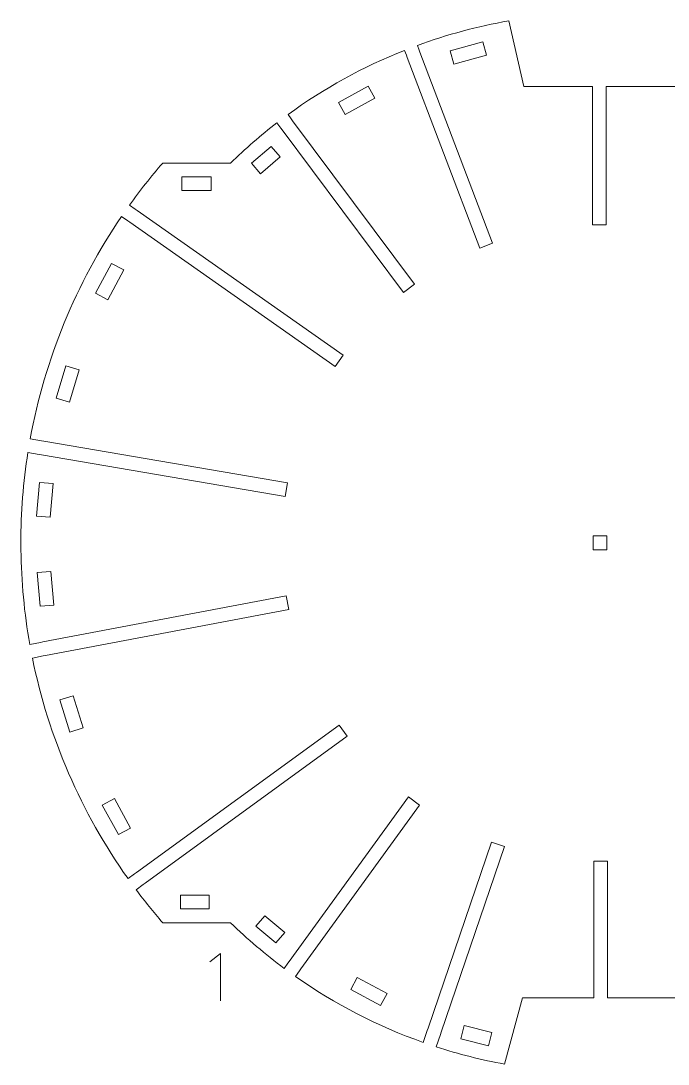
# Model space of a CAD drawing. Header units: millimetres. Extents: x -173 to 172, y -128 to 129.
# Drawn here: x -172.6 to -17.4, y -121.3 to 128.7 of the extents above; entities that cross this region are included whole.
import ezdxf

# ---------------------------------------------------------------- set-up
doc = ezdxf.new("R2010")
doc.units = ezdxf.units.MM
doc.header["$MEASUREMENT"] = 0
doc.layers.add('Layer 1', color=7, linetype='Continuous')

msp = doc.modelspace()

# ---------------------------------------------------------------- linework, layer by layer
at = {"layer": 'Layer 1', "lineweight": 9}
for points, knots in [([(-35.5569, 111.4359), (-35.5569, 111.4359), (-35.5569, 112.9736), (-35.5569, 112.9736), (-35.5569, 112.9736), (-35.5569, 112.9736), (-51.9462, 112.9736), (-51.9462, 112.9736), (-51.9462, 112.9736), (-51.9462, 112.9736), (-55.6037, 128.7413), (-55.6037, 128.7413), (-55.6037, 128.7413), (-63.0665, 127.4363), (-70.3964, 125.4665), (-77.5081, 122.8547), (-77.5081, 122.8547), (-77.5081, 122.8547), (-77.0867, 121.7471), (-77.0867, 121.7471)], [0, 0, 0, 0, 0.16666667, 0.16666667, 0.16666667, 0.16666667, 0.33333333, 0.33333333, 0.33333333, 0.33333333, 0.5, 0.5, 0.5, 0.5, 0.66666667, 0.66666667, 0.66666667, 0.66666667, 1, 1, 1, 1]), ([(5.1422, 122.7115), (5.1422, 122.7115), (5.7078, 124.3622), (5.7078, 124.3622), (5.7078, 124.3622), (0.282, 126.1346), (-5.2565, 127.539), (-10.8713, 128.5662), (-10.8713, 128.5662), (-10.8713, 128.5662), (-14.5457, 114.9568), (-14.5457, 114.9568), (-14.5457, 114.9568), (-14.5457, 114.9568), (-15.2383, 112.9736), (-15.2383, 112.9736), (-15.2383, 112.9736), (-15.2383, 112.9736), (-32.2549, 112.9736), (-32.2549, 112.9736), (-32.2549, 112.9736), (-32.2549, 112.9736), (-32.2549, 111.4359), (-32.2549, 111.4359)], [0, 0, 0, 0, 0.14285714, 0.14285714, 0.14285714, 0.14285714, 0.28571429, 0.28571429, 0.28571429, 0.28571429, 0.42857143, 0.42857143, 0.42857143, 0.42857143, 0.57142857, 0.57142857, 0.57142857, 0.57142857, 0.71428571, 0.71428571, 0.71428571, 0.71428571, 1, 1, 1, 1]), ([(-68.7505, 118.365), (-68.7505, 118.365), (-69.6201, 121.5504), (-69.6201, 121.5504), (-69.6201, 121.5504), (-69.6201, 121.5504), (-61.8153, 123.6811), (-61.8153, 123.6811), (-61.8153, 123.6811), (-61.8153, 123.6811), (-60.9456, 120.4957), (-60.9456, 120.4957), (-60.9456, 120.4957), (-60.9456, 120.4957), (-68.7505, 118.365), (-68.7505, 118.365)], [0, 0, 0, 0, 0.2, 0.2, 0.2, 0.2, 0.4, 0.4, 0.4, 0.4, 0.6, 0.6, 0.6, 0.6, 1, 1, 1, 1]), ([(-80.1411, 120.4895), (-80.1411, 120.4895), (-80.5926, 121.6762), (-80.5926, 121.6762), (-80.5926, 121.6762), (-90.5084, 117.7391), (-99.8866, 112.5697), (-108.5096, 106.2874), (-108.5096, 106.2874), (-108.5096, 106.2874), (-107.7508, 105.2708), (-107.7508, 105.2708)], [0, 0, 0, 0, 0.25, 0.25, 0.25, 0.25, 0.5, 0.5, 0.5, 0.5, 1, 1, 1, 1]), ([(-76.8868, 121.2217), (-76.8868, 121.2217), (-59.4654, 75.4309), (-59.4654, 75.4309), (-59.4654, 75.4309), (-59.4654, 75.4309), (-62.5516, 74.2567), (-62.5516, 74.2567), (-62.5516, 74.2567), (-62.5516, 74.2567), (-79.9412, 119.9641), (-79.9412, 119.9641)], [0, 0, 0, 0, 0.25, 0.25, 0.25, 0.25, 0.5, 0.5, 0.5, 0.5, 1, 1, 1, 1]), ([(-94.8315, 106.3213), (-94.8315, 106.3213), (-96.4188, 109.2168), (-96.4188, 109.2168), (-96.4188, 109.2168), (-96.4188, 109.2168), (-89.3243, 113.1058), (-89.3243, 113.1058), (-89.3243, 113.1058), (-89.3243, 113.1058), (-87.7371, 110.2103), (-87.7371, 110.2103), (-87.7371, 110.2103), (-87.7371, 110.2103), (-94.8315, 106.3213), (-94.8315, 106.3213)], [0, 0, 0, 0, 0.2, 0.2, 0.2, 0.2, 0.4, 0.4, 0.4, 0.4, 0.6, 0.6, 0.6, 0.6, 1, 1, 1, 1]), ([(-34.187, 79.8912), (-34.187, 79.8912), (-35.5569, 79.8912), (-35.5569, 79.8912), (-35.5569, 79.8912), (-35.5569, 79.8912), (-35.5569, 110.8737), (-35.5569, 110.8737)], [0, 0, 0, 0, 0.33333333, 0.33333333, 0.33333333, 0.33333333, 1, 1, 1, 1]), ([(-32.2549, 110.8737), (-32.2549, 110.8737), (-32.2549, 79.8912), (-32.2549, 79.8912), (-32.2549, 79.8912), (-32.2549, 79.8912), (-33.6248, 79.8912), (-33.6248, 79.8912)], [0, 0, 0, 0, 0.33333333, 0.33333333, 0.33333333, 0.33333333, 1, 1, 1, 1]), ([(-110.2201, 103.0588), (-110.2201, 103.0588), (-111.1529, 104.3085), (-111.1529, 104.3085), (-111.1529, 104.3085), (-115.0492, 101.3119), (-118.7677, 98.0919), (-122.2907, 94.6642), (-122.2907, 94.6642), (-122.2907, 94.6642), (-138.5569, 94.6642), (-138.5569, 94.6642), (-138.5569, 94.6642), (-141.3658, 91.4293), (-144.0232, 88.0665), (-146.521, 84.5858), (-146.521, 84.5858), (-146.521, 84.5858), (-145.1189, 83.6019), (-145.1189, 83.6019)], [0, 0, 0, 0, 0.16666667, 0.16666667, 0.16666667, 0.16666667, 0.33333333, 0.33333333, 0.33333333, 0.33333333, 0.5, 0.5, 0.5, 0.5, 0.66666667, 0.66666667, 0.66666667, 0.66666667, 1, 1, 1, 1]), ([(-107.4144, 104.8202), (-107.4144, 104.8202), (-78.1585, 65.6258), (-78.1585, 65.6258), (-78.1585, 65.6258), (-78.1585, 65.6258), (-80.8046, 63.6507), (-80.8046, 63.6507), (-80.8046, 63.6507), (-80.8046, 63.6507), (-109.8837, 102.6082), (-109.8837, 102.6082)], [0, 0, 0, 0, 0.25, 0.25, 0.25, 0.25, 0.5, 0.5, 0.5, 0.5, 1, 1, 1, 1]), ([(-115.1076, 92.1003), (-115.1076, 92.1003), (-117.2674, 94.5981), (-117.2674, 94.5981), (-117.2674, 94.5981), (-117.2674, 94.5981), (-112.5595, 98.669), (-112.5595, 98.669), (-112.5595, 98.669), (-112.5595, 98.669), (-110.3997, 96.1713), (-110.3997, 96.1713), (-110.3997, 96.1713), (-110.3997, 96.1713), (-115.1076, 92.1003), (-115.1076, 92.1003)], [0, 0, 0, 0, 0.2, 0.2, 0.2, 0.2, 0.4, 0.4, 0.4, 0.4, 0.6, 0.6, 0.6, 0.6, 1, 1, 1, 1]), ([(-133.9262, 88.0851), (-133.9262, 88.0851), (-133.9279, 91.3871), (-133.9279, 91.3871), (-133.9279, 91.3871), (-133.9279, 91.3871), (-126.9258, 91.3908), (-126.9258, 91.3908), (-126.9258, 91.3908), (-126.9258, 91.3908), (-126.9241, 88.0888), (-126.9241, 88.0888), (-126.9241, 88.0888), (-126.9241, 88.0888), (-133.9262, 88.0851), (-133.9262, 88.0851)], [0, 0, 0, 0, 0.2, 0.2, 0.2, 0.2, 0.4, 0.4, 0.4, 0.4, 0.6, 0.6, 0.6, 0.6, 1, 1, 1, 1]), ([(-144.6587, 83.279), (-144.6587, 83.279), (-95.299, 48.6432), (-95.299, 48.6432), (-95.299, 48.6432), (-95.299, 48.6432), (-97.1956, 45.9403), (-97.1956, 45.9403), (-97.1956, 45.9403), (-97.1956, 45.9403), (-146.4653, 80.5129), (-146.4653, 80.5129)], [0, 0, 0, 0, 0.25, 0.25, 0.25, 0.25, 0.5, 0.5, 0.5, 0.5, 1, 1, 1, 1]), ([(-146.9255, 80.8358), (-146.9255, 80.8358), (-148.4142, 81.8804), (-148.4142, 81.8804), (-148.4142, 81.8804), (-159.3598, 65.8351), (-166.8159, 47.6797), (-170.3034, 28.5722), (-170.3034, 28.5722), (-170.3034, 28.5722), (-167.6165, 28.1111), (-167.6165, 28.1111)], [0, 0, 0, 0, 0.25, 0.25, 0.25, 0.25, 0.5, 0.5, 0.5, 0.5, 1, 1, 1, 1]), ([(-150.8055, 70.6031), (-150.8055, 70.6031), (-147.8949, 69.0437), (-147.8949, 69.0437), (-147.8949, 69.0437), (-147.8949, 69.0437), (-151.7155, 61.9122), (-151.7155, 61.9122), (-151.7155, 61.9122), (-151.7155, 61.9122), (-154.6261, 63.4716), (-154.6261, 63.4716), (-154.6261, 63.4716), (-154.6261, 63.4716), (-150.8055, 70.6031), (-150.8055, 70.6031)], [0, 0, 0, 0, 0.2, 0.2, 0.2, 0.2, 0.4, 0.4, 0.4, 0.4, 0.6, 0.6, 0.6, 0.6, 1, 1, 1, 1]), ([(-161.7407, 46.0688), (-161.7407, 46.0688), (-158.5767, 45.1244), (-158.5767, 45.1244), (-158.5767, 45.1244), (-158.5767, 45.1244), (-160.8907, 37.3719), (-160.8907, 37.3719), (-160.8907, 37.3719), (-160.8907, 37.3719), (-164.0548, 38.3163), (-164.0548, 38.3163), (-164.0548, 38.3163), (-164.0548, 38.3163), (-161.7407, 46.0688), (-161.7407, 46.0688)], [0, 0, 0, 0, 0.2, 0.2, 0.2, 0.2, 0.4, 0.4, 0.4, 0.4, 0.6, 0.6, 0.6, 0.6, 1, 1, 1, 1]), ([(-167.0625, 28.016), (-167.0625, 28.016), (-108.6306, 17.988), (-108.6306, 17.988), (-108.6306, 17.988), (-108.6306, 17.988), (-109.1891, 14.7336), (-109.1891, 14.7336), (-109.1891, 14.7336), (-109.1891, 14.7336), (-167.5993, 24.7579), (-167.5993, 24.7579)], [0, 0, 0, 0, 0.25, 0.25, 0.25, 0.25, 0.5, 0.5, 0.5, 0.5, 1, 1, 1, 1]), ([(-168.1533, 24.853), (-168.1533, 24.853), (-170.8578, 25.3171), (-170.8578, 25.3171), (-170.8578, 25.3171), (-171.9882, 18.1651), (-172.5536, 10.918), (-172.5548, 3.6705)], [0, 0, 0, 0, 0.33333333, 0.33333333, 0.33333333, 0.33333333, 1, 1, 1, 1]), ([(-168.1168, 18.1286), (-168.1168, 18.1286), (-164.8275, 17.8385), (-164.8275, 17.8385), (-164.8275, 17.8385), (-164.8275, 17.8385), (-165.5383, 9.7793), (-165.5383, 9.7793), (-165.5383, 9.7793), (-165.5383, 9.7793), (-168.8275, 10.0694), (-168.8275, 10.0694), (-168.8275, 10.0694), (-168.8275, 10.0694), (-168.1168, 18.1286), (-168.1168, 18.1286)], [0, 0, 0, 0, 0.2, 0.2, 0.2, 0.2, 0.4, 0.4, 0.4, 0.4, 0.6, 0.6, 0.6, 0.6, 1, 1, 1, 1]), ([(-32.0758, 1.9888), (-32.0758, 1.9888), (-35.3778, 1.9888), (-35.3778, 1.9888), (-35.3778, 1.9888), (-35.3778, 1.9888), (-35.3778, 5.2908), (-35.3778, 5.2908), (-35.3778, 5.2908), (-35.3778, 5.2908), (-32.0758, 5.2908), (-32.0758, 5.2908), (-32.0758, 5.2908), (-32.0758, 5.2908), (-32.0758, 1.9888), (-32.0758, 1.9888)], [0, 0, 0, 0, 0.2, 0.2, 0.2, 0.2, 0.4, 0.4, 0.4, 0.4, 0.6, 0.6, 0.6, 0.6, 1, 1, 1, 1]), ([(-172.5446, 1.9797), (-172.4538, -5.628), (-171.7417, -13.2281), (-170.4083, -20.7113), (-170.4083, -20.7113), (-170.4083, -20.7113), (-167.8121, -20.2203), (-167.8121, -20.2203)], [0, 0, 0, 0, 0.33333333, 0.33333333, 0.33333333, 0.33333333, 1, 1, 1, 1]), ([(-168.6298, -3.4926), (-168.6298, -3.4926), (-165.3408, -3.199), (-165.3408, -3.199), (-165.3408, -3.199), (-165.3408, -3.199), (-164.6216, -11.2575), (-164.6216, -11.2575), (-164.6216, -11.2575), (-164.6216, -11.2575), (-167.9106, -11.551), (-167.9106, -11.551), (-167.9106, -11.551), (-167.9106, -11.551), (-168.6298, -3.4926), (-168.6298, -3.4926)], [0, 0, 0, 0, 0.2, 0.2, 0.2, 0.2, 0.4, 0.4, 0.4, 0.4, 0.6, 0.6, 0.6, 0.6, 1, 1, 1, 1]), ([(-167.2597, -20.1158), (-167.2597, -20.1158), (-108.9237, -9.0834), (-108.9237, -9.0834), (-108.9237, -9.0834), (-108.9237, -9.0834), (-108.3101, -12.3279), (-108.3101, -12.3279), (-108.3101, -12.3279), (-108.3101, -12.3279), (-166.663, -23.3635), (-166.663, -23.3635)], [0, 0, 0, 0, 0.25, 0.25, 0.25, 0.25, 0.5, 0.5, 0.5, 0.5, 1, 1, 1, 1]), ([(-167.2154, -23.468), (-167.2154, -23.468), (-169.7905, -23.955), (-169.7905, -23.955), (-169.7905, -23.955), (-165.9301, -42.9869), (-158.1251, -60.991), (-146.8707, -76.8168), (-146.8707, -76.8168), (-146.8707, -76.8168), (-145.2917, -75.6686), (-145.2917, -75.6686)], [0, 0, 0, 0, 0.25, 0.25, 0.25, 0.25, 0.5, 0.5, 0.5, 0.5, 1, 1, 1, 1]), ([(-163.1965, -33.9715), (-163.1965, -33.9715), (-160.0452, -32.9852), (-160.0452, -32.9852), (-160.0452, -32.9852), (-160.0452, -32.9852), (-157.6286, -40.7063), (-157.6286, -40.7063), (-157.6286, -40.7063), (-157.6286, -40.7063), (-160.7798, -41.6926), (-160.7798, -41.6926), (-160.7798, -41.6926), (-160.7798, -41.6926), (-163.1965, -33.9715), (-163.1965, -33.9715)], [0, 0, 0, 0, 0.2, 0.2, 0.2, 0.2, 0.4, 0.4, 0.4, 0.4, 0.6, 0.6, 0.6, 0.6, 1, 1, 1, 1]), ([(-144.837, -75.3379), (-144.837, -75.3379), (-96.2623, -40.0152), (-96.2623, -40.0152), (-96.2623, -40.0152), (-96.2623, -40.0152), (-94.3203, -42.6857), (-94.3203, -42.6857), (-94.3203, -42.6857), (-94.3203, -42.6857), (-142.7705, -77.9179), (-142.7705, -77.9179)], [0, 0, 0, 0, 0.25, 0.25, 0.25, 0.25, 0.5, 0.5, 0.5, 0.5, 1, 1, 1, 1]), ([(-108.1975, -96.6678), (-108.1975, -96.6678), (-79.6479, -57.2511), (-79.6479, -57.2511), (-79.6479, -57.2511), (-79.6479, -57.2511), (-76.9737, -59.1881), (-76.9737, -59.1881), (-76.9737, -59.1881), (-76.9737, -59.1881), (-105.4289, -98.4744), (-105.4289, -98.4744)], [0, 0, 0, 0, 0.25, 0.25, 0.25, 0.25, 0.5, 0.5, 0.5, 0.5, 1, 1, 1, 1]), ([(-153.0329, -59.1881), (-153.0329, -59.1881), (-150.1374, -57.6008), (-150.1374, -57.6008), (-150.1374, -57.6008), (-150.1374, -57.6008), (-146.2485, -64.6953), (-146.2485, -64.6953), (-146.2485, -64.6953), (-146.2485, -64.6953), (-149.144, -66.2825), (-149.144, -66.2825), (-149.144, -66.2825), (-149.144, -66.2825), (-153.0329, -59.1881), (-153.0329, -59.1881)], [0, 0, 0, 0, 0.2, 0.2, 0.2, 0.2, 0.4, 0.4, 0.4, 0.4, 0.6, 0.6, 0.6, 0.6, 1, 1, 1, 1]), ([(-74.944, -112.6848), (-74.944, -112.6848), (-59.7276, -68.0568), (-59.7276, -68.0568), (-59.7276, -68.0568), (-59.7276, -68.0568), (-56.6023, -69.1224), (-56.6023, -69.1224), (-56.6023, -69.1224), (-56.6023, -69.1224), (-71.7818, -113.6422), (-71.7818, -113.6422)], [0, 0, 0, 0, 0.25, 0.25, 0.25, 0.25, 0.5, 0.5, 0.5, 0.5, 1, 1, 1, 1]), ([(-35.1988, -103.2891), (-35.1988, -103.2891), (-35.1988, -72.6116), (-35.1988, -72.6116), (-35.1988, -72.6116), (-35.1988, -72.6116), (-33.8289, -72.6116), (-33.8289, -72.6116)], [0, 0, 0, 0, 0.33333333, 0.33333333, 0.33333333, 0.33333333, 1, 1, 1, 1]), ([(-33.2667, -72.6116), (-33.2667, -72.6116), (-31.8968, -72.6116), (-31.8968, -72.6116), (-31.8968, -72.6116), (-31.8968, -72.6116), (-31.8968, -103.2891), (-31.8968, -103.2891)], [0, 0, 0, 0, 0.33333333, 0.33333333, 0.33333333, 0.33333333, 1, 1, 1, 1]), ([(-143.2252, -78.2486), (-143.2252, -78.2486), (-144.9253, -79.4849), (-144.9253, -79.4849), (-144.9253, -79.4849), (-142.8994, -82.1949), (-140.7753, -84.8298), (-138.5569, -87.3847), (-138.5569, -87.3847), (-138.5569, -87.3847), (-122.2907, -87.3847), (-122.2907, -87.3847), (-122.2907, -87.3847), (-118.2458, -91.3201), (-113.9438, -94.9812), (-109.4119, -98.3444), (-109.4119, -98.3444), (-109.4119, -98.3444), (-108.5273, -97.1231), (-108.5273, -97.1231)], [0, 0, 0, 0, 0.16666667, 0.16666667, 0.16666667, 0.16666667, 0.33333333, 0.33333333, 0.33333333, 0.33333333, 0.5, 0.5, 0.5, 0.5, 0.66666667, 0.66666667, 0.66666667, 0.66666667, 1, 1, 1, 1]), ([(-134.252, -84.0824), (-134.252, -84.0824), (-134.2624, -80.7804), (-134.2624, -80.7804), (-134.2624, -80.7804), (-134.2624, -80.7804), (-127.4095, -80.7589), (-127.4095, -80.7589), (-127.4095, -80.7589), (-127.4095, -80.7589), (-127.3992, -84.0609), (-127.3992, -84.0609), (-127.3992, -84.0609), (-127.3992, -84.0609), (-134.252, -84.0824), (-134.252, -84.0824)], [0, 0, 0, 0, 0.2, 0.2, 0.2, 0.2, 0.4, 0.4, 0.4, 0.4, 0.6, 0.6, 0.6, 0.6, 1, 1, 1, 1]), ([(-116.1965, -88.235), (-116.1965, -88.235), (-114.0661, -85.7122), (-114.0661, -85.7122), (-114.0661, -85.7122), (-114.0661, -85.7122), (-109.3082, -89.7301), (-109.3082, -89.7301), (-109.3082, -89.7301), (-109.3082, -89.7301), (-111.4386, -92.2529), (-111.4386, -92.2529), (-111.4386, -92.2529), (-111.4386, -92.2529), (-116.1965, -88.235), (-116.1965, -88.235)], [0, 0, 0, 0, 0.2, 0.2, 0.2, 0.2, 0.4, 0.4, 0.4, 0.4, 0.6, 0.6, 0.6, 0.6, 1, 1, 1, 1]), ([(-105.7587, -98.9297), (-105.7587, -98.9297), (-106.735, -100.2776), (-106.735, -100.2776), (-106.735, -100.2776), (-97.2889, -106.9138), (-86.985, -112.2303), (-76.1023, -116.0821), (-76.1023, -116.0821), (-76.1023, -116.0821), (-75.1254, -113.2169), (-75.1254, -113.2169)], [0, 0, 0, 0, 0.25, 0.25, 0.25, 0.25, 0.5, 0.5, 0.5, 0.5, 1, 1, 1, 1]), ([(-93.4605, -103.4346), (-93.4605, -103.4346), (-91.9012, -100.524), (-91.9012, -100.524), (-91.9012, -100.524), (-91.9012, -100.524), (-84.7697, -104.3447), (-84.7697, -104.3447), (-84.7697, -104.3447), (-84.7697, -104.3447), (-86.3291, -107.2553), (-86.3291, -107.2553), (-86.3291, -107.2553), (-86.3291, -107.2553), (-93.4605, -103.4346), (-93.4605, -103.4346)], [0, 0, 0, 0, 0.2, 0.2, 0.2, 0.2, 0.4, 0.4, 0.4, 0.4, 0.6, 0.6, 0.6, 0.6, 1, 1, 1, 1]), ([(-71.9632, -114.1743), (-71.9632, -114.1743), (-72.9755, -117.1433), (-72.9755, -117.1433), (-72.9755, -117.1433), (-67.609, -118.8871), (-62.133, -120.2712), (-56.5824, -121.2867), (-56.5824, -121.2867), (-56.5824, -121.2867), (-52.2917, -105.3947), (-52.2917, -105.3947), (-52.2917, -105.3947), (-52.2917, -105.3947), (-35.1988, -105.3947), (-35.1988, -105.3947), (-35.1988, -105.3947), (-35.1988, -105.3947), (-35.1988, -103.8513), (-35.1988, -103.8513)], [0, 0, 0, 0, 0.16666667, 0.16666667, 0.16666667, 0.16666667, 0.33333333, 0.33333333, 0.33333333, 0.33333333, 0.5, 0.5, 0.5, 0.5, 0.66666667, 0.66666667, 0.66666667, 0.66666667, 1, 1, 1, 1]), ([(-31.8968, -103.8513), (-31.8968, -103.8513), (-31.8968, -105.3947), (-31.8968, -105.3947), (-31.8968, -105.3947), (-31.8968, -105.3947), (-14.4312, -105.3947), (-14.4312, -105.3947), (-14.4312, -105.3947), (-14.4312, -105.3947), (-10.7501, -121.2645), (-10.7501, -121.2645), (-10.7501, -121.2645), (-7.0765, -120.5887), (-3.4348, -119.7513), (0.1649, -118.7545), (0.1649, -118.7545), (0.1649, -118.7545), (-0.7524, -115.5851), (-0.7524, -115.5851), (-0.7524, -115.5851), (-0.7524, -115.5851), (-2.2486, -115.9322), (-2.2486, -115.9322)], [0, 0, 0, 0, 0.14285714, 0.14285714, 0.14285714, 0.14285714, 0.28571429, 0.28571429, 0.28571429, 0.28571429, 0.42857143, 0.42857143, 0.42857143, 0.42857143, 0.57142857, 0.57142857, 0.57142857, 0.57142857, 0.71428571, 0.71428571, 0.71428571, 0.71428571, 1, 1, 1, 1]), ([(-60.4784, -116.8854), (-60.4784, -116.8854), (-67.0677, -115.2315), (-67.0677, -115.2315), (-67.0677, -115.2315), (-67.0677, -115.2315), (-66.2638, -112.0288), (-66.2638, -112.0288), (-66.2638, -112.0288), (-66.2638, -112.0288), (-59.6745, -113.6827), (-59.6745, -113.6827), (-59.6745, -113.6827), (-59.6745, -113.6827), (-60.4784, -116.8854), (-60.4784, -116.8854)], [0, 0, 0, 0, 0.2, 0.2, 0.2, 0.2, 0.4, 0.4, 0.4, 0.4, 0.6, 0.6, 0.6, 0.6, 1, 1, 1, 1])]:
    msp.add_open_spline(points, degree=3, knots=knots, dxfattribs=at)
at = {"layer": 'Layer 1', "color": 1, "lineweight": 9}
for points in [[(-79.9411, 119.9641), (-79.9411, 119.9641), (-80.1411, 120.4895), (-80.1411, 120.4895)], [(-76.8867, 121.2217), (-76.8867, 121.2217), (-77.0867, 121.7471), (-77.0867, 121.7471)], [(-35.5569, 110.8737), (-35.5569, 110.8737), (-35.5569, 111.4359), (-35.5569, 111.4359)], [(-32.2549, 110.8737), (-32.2549, 110.8737), (-32.2549, 111.4359), (-32.2549, 111.4359)], [(-107.4145, 104.8202), (-107.4145, 104.8202), (-107.7507, 105.2708), (-107.7507, 105.2708)], [(-109.8838, 102.6082), (-109.8838, 102.6082), (-110.22, 103.0588), (-110.22, 103.0588)], [(-144.6588, 83.2789), (-144.6588, 83.2789), (-145.1188, 83.6021), (-145.1188, 83.6021)], [(-146.4654, 80.5127), (-146.4654, 80.5127), (-146.9254, 80.8359), (-146.9254, 80.8359)], [(-33.6248, 79.8912), (-33.6248, 79.8912), (-34.187, 79.8912), (-34.187, 79.8912)], [(-167.0624, 28.0161), (-167.0624, 28.0161), (-167.6166, 28.1109), (-167.6166, 28.1109)], [(-167.5992, 24.758), (-167.5992, 24.758), (-168.1534, 24.8528), (-168.1534, 24.8528)], [(-172.5525, 3.1083), (-172.5525, 3.1083), (-172.5525, 3.6705), (-172.5525, 3.6705)], [(-172.5525, 1.9797), (-172.5525, 1.9797), (-172.5525, 2.5419), (-172.5525, 2.5419)], [(-167.2597, -20.1158), (-167.2597, -20.1158), (-167.8121, -20.2204), (-167.8121, -20.2204)], [(-166.663, -23.3635), (-166.663, -23.3635), (-167.2154, -23.4681), (-167.2154, -23.4681)], [(-33.2667, -72.6116), (-33.2667, -72.6116), (-33.8289, -72.6116), (-33.8289, -72.6116)], [(-144.837, -75.3379), (-144.837, -75.3379), (-145.2916, -75.6687), (-145.2916, -75.6687)], [(-142.7705, -77.9179), (-142.7705, -77.9179), (-143.2251, -78.2487), (-143.2251, -78.2487)], [(-108.1976, -96.6678), (-108.1976, -96.6678), (-108.5272, -97.1232), (-108.5272, -97.1232)], [(-105.429, -98.4744), (-105.429, -98.4744), (-105.7586, -98.9298), (-105.7586, -98.9298)], [(-35.1999, -103.2891), (-35.1999, -103.2891), (-35.1977, -103.8513), (-35.1977, -103.8513)], [(-31.8979, -103.2891), (-31.8979, -103.2891), (-31.8957, -103.8513), (-31.8957, -103.8513)], [(-74.9441, -112.6848), (-74.9441, -112.6848), (-75.1251, -113.217), (-75.1251, -113.217)], [(-71.7819, -113.6422), (-71.7819, -113.6422), (-71.9629, -114.1744), (-71.9629, -114.1744)]]:
    msp.add_open_spline(points, degree=3, dxfattribs=at)
at = {"layer": 'Layer 1', "lineweight": 9}
msp.add_open_spline([(-172.5537, 3.1083), (-172.553, 2.9195), (-172.5517, 2.7307), (-172.5502, 2.5419)], degree=3, dxfattribs=at)
at = {"layer": 'Layer 1', "color": 1, "lineweight": 9}
msp.add_open_spline([(-127.216, -96.7315), (-127.216, -96.7315), (-124.6713, -94.769), (-124.6713, -94.769), (-124.6713, -94.769), (-124.6713, -94.769), (-124.6713, -106.0988), (-124.6713, -106.0988)], degree=3, knots=[0, 0, 0, 0, 0.33333333, 0.33333333, 0.33333333, 0.33333333, 1, 1, 1, 1], dxfattribs=at)

doc.saveas('drawing.dxf')
